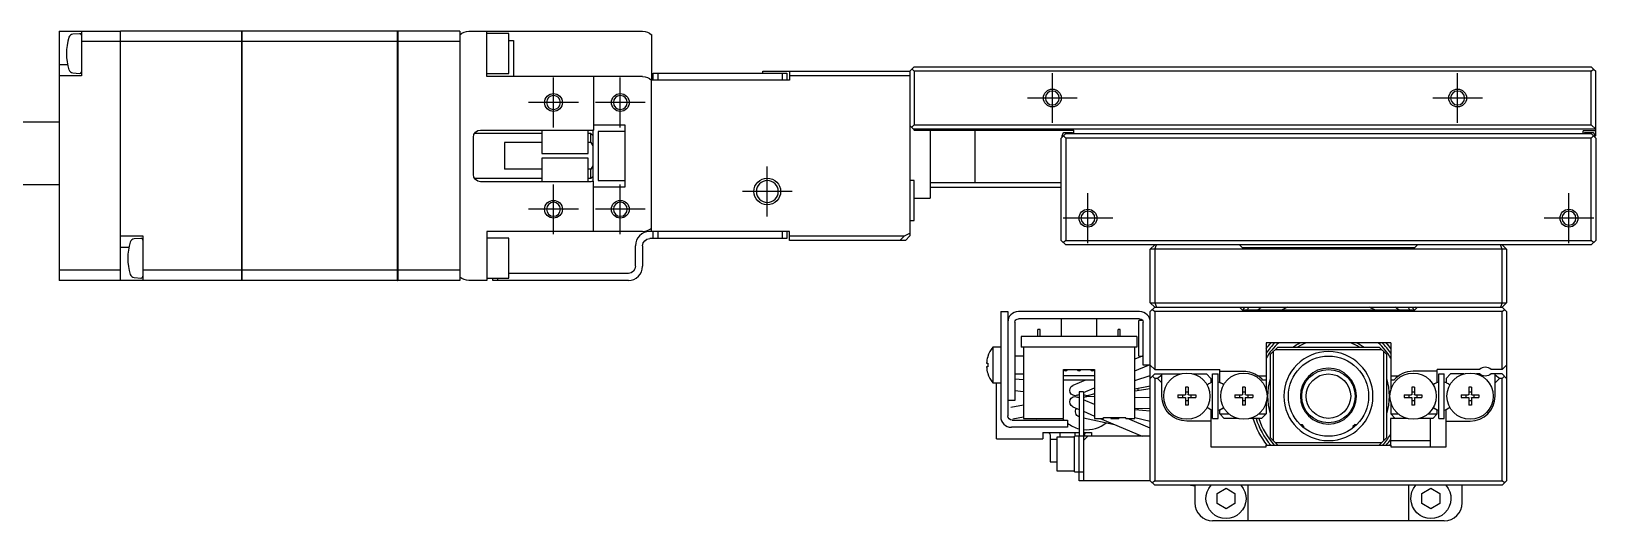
# Model space of a CAD drawing. Extents: x 0 to 695, y -8 to 427.
# Drawn here: x 137.6 to 313.3, y 372 to 427 of the extents above; entities that cross this region are included whole.
import ezdxf

# ---------------------------------------------------------------- set-up
doc = ezdxf.new("R2010")
doc.units = 0
doc.header["$LTSCALE"] = 0.5
doc.linetypes.add('CENTER', pattern=[50.8, 31.75, -6.35, 6.35, -6.35])
for name, color, linetype in [('MSM_CENTER', 1, 'CENTER'), ('MSM_CONTINUOUS', 7, 'CONTINUOUS'), ('MSM_NARROW', 5, 'CONTINUOUS')]:
    doc.layers.add(name, color=color, linetype=linetype)

msp = doc.modelspace()

# ---------------------------------------------------------------- linework, layer by layer
at = {"layer": 'MSM_CENTER'}
for p, q in [((196.27, 416.21), (196.27, 421.81)), ((203.77, 416.21), (203.77, 421.81)), ((252.27, 416.71), (252.27, 422.31)), ((297.77, 416.71), (297.77, 422.31)), ((199.07, 419.01), (193.47, 419.01)), ((206.57, 419.01), (200.97, 419.01)), ((255.07, 419.51), (249.47, 419.51)), ((300.57, 419.51), (294.97, 419.51)), ((220.27, 406.21), (220.27, 411.81)), ((196.27, 404.21), (196.27, 409.81)), ((203.77, 404.21), (203.77, 409.81)), ((223.07, 409.01), (217.47, 409.01)), ((256.27, 403.21), (256.27, 408.81)), ((310.27, 403.21), (310.27, 408.81)), ((199.07, 407.01), (193.47, 407.01)), ((206.57, 407.01), (200.97, 407.01)), ((259.07, 406.01), (253.47, 406.01)), ((313.07, 406.01), (307.47, 406.01))]:
    msp.add_line(p, q, dxfattribs=at)
at = {"layer": 'MSM_CONTINUOUS'}
for p, q in [((140.77, 427.01), (140.77, 399.01)), ((140.77, 427.01), (147.66, 427.01)), ((143.27, 427.01), (143.27, 422.01)), ((147.66, 399.01), (147.66, 427.01)), ((147.67, 427), (147.66, 427)), ((161.27, 427.01), (147.67, 427.01)), ((147.67, 399.01), (147.67, 427.01)), ((161.27, 399.01), (161.27, 427.01)), ((161.27, 427), (161.28, 427)), ((161.28, 427.01), (161.28, 399.01)), ((178.77, 427.01), (161.28, 427.01)), ((178.77, 399.01), (178.77, 427.01)), ((178.77, 427), (178.78, 427)), ((178.78, 427.01), (178.78, 399.01)), ((185.77, 427.01), (178.78, 427.01)), ((185.77, 427.01), (185.77, 399.01)), ((186.77, 427.01), (206.27, 427.01)), ((188.77, 421.91), (188.77, 427.01)), ((143.07, 426.74), (142.3, 426.68)), ((147.66, 425.86), (143.27, 425.86)), ((147.67, 425.85), (147.66, 425.85)), ((161.27, 425.86), (147.67, 425.86)), ((161.27, 425.85), (161.28, 425.85)), ((178.77, 425.86), (161.28, 425.86)), ((178.77, 425.85), (178.78, 425.85)), ((185.77, 425.86), (178.78, 425.86)), ((191.27, 426.76), (188.77, 426.76)), ((191.27, 422.26), (191.27, 426.76)), ((191.27, 425.96), (191.77, 425.96)), ((191.77, 425.96), (191.77, 421.91)), ((207.27, 426.63), (207.27, 421.53)), ((140.77, 423.26), (141.71, 423.26)), ((143.27, 422.01), (140.77, 422.01)), ((142.3, 422.35), (143.07, 422.28)), ((188.77, 422.26), (191.27, 422.26)), ((206.27, 421.91), (188.77, 421.91)), ((200.77, 421.91), (200.77, 415.88)), ((207.47, 421.51), (207.47, 422.31)), ((207.47, 422.31), (222.47, 422.31)), ((207.97, 422.31), (207.97, 421.51)), ((219.77, 422.31), (219.77, 422.51)), ((219.77, 422.51), (236.27, 422.51)), ((221.97, 421.51), (221.97, 422.31)), ((222.47, 422.31), (222.47, 421.51)), ((222.77, 422.51), (222.77, 421.51)), ((236.27, 422.01), (222.77, 422.01)), ((236.27, 422.51), (236.77, 423.01)), ((236.27, 422.51), (236.27, 404.01)), ((236.52, 422.76), (236.77, 422.51)), ((236.77, 423.01), (312.77, 423.01)), ((236.77, 422.51), (236.77, 416.51)), ((312.77, 422.51), (236.77, 422.51)), ((313.02, 422.76), (312.77, 423.01)), ((312.77, 422.51), (313.02, 422.76)), ((312.77, 416.51), (312.77, 422.51)), ((313.02, 422.76), (313.27, 422.51)), ((313.27, 415.31), (313.27, 422.51)), ((207.27, 404.51), (207.27, 421.51)), ((222.77, 421.51), (207.27, 421.51)), ((140.77, 416.78), (115.37, 416.78)), ((200.77, 416.51), (204.27, 416.51)), ((204.27, 416.51), (204.27, 409.51)), ((236.67, 416.01), (236.27, 416.41)), ((236.77, 416.51), (236.47, 416.21)), ((236.77, 416.51), (312.77, 416.51)), ((313.27, 416.01), (312.77, 416.51)), ((187.27, 410.91), (187.27, 415.11)), ((194.97, 415.51), (187.38, 415.51)), ((188.07, 415.91), (200.47, 415.91)), ((190.77, 414.51), (190.77, 411.51)), ((194.97, 414.51), (190.77, 414.51)), ((194.97, 415.91), (194.97, 413.26)), ((200.17, 413.26), (200.17, 415.91)), ((200.47, 415.51), (200.17, 415.51)), ((200.47, 414.51), (200.17, 414.51)), ((200.47, 414.51), (200.47, 415.51)), ((200.67, 415.31), (200.47, 415.51)), ((200.47, 414.51), (200.67, 414.15)), ((200.67, 415.89), (200.67, 410.14)), ((200.68, 415.88), (200.77, 415.86)), ((200.77, 415.88), (200.68, 415.88)), ((201.27, 415.76), (201.27, 410.26)), ((204.27, 415.76), (201.27, 415.76)), ((313.27, 416.01), (236.67, 416.01)), ((236.67, 416.01), (236.77, 415.91)), ((236.77, 415.91), (254.67, 415.91)), ((238.57, 415.91), (238.57, 408.26)), ((243.57, 415.91), (243.57, 410.01)), ((253.27, 415.01), (253.77, 415.51)), ((253.27, 403.51), (253.27, 415.01)), ((253.37, 415.11), (253.37, 415.31)), ((253.52, 415.26), (253.77, 415.01)), ((254.37, 415.61), (253.67, 415.61)), ((253.77, 415.51), (312.77, 415.51)), ((253.77, 415.01), (253.77, 403.51)), ((312.77, 415.01), (253.77, 415.01)), ((254.67, 415.51), (254.67, 415.91)), ((313.27, 415.81), (311.87, 415.81)), ((311.87, 415.51), (311.87, 415.81)), ((312.87, 415.61), (312.17, 415.61)), ((312.77, 415.51), (313.27, 415.01)), ((312.77, 415.01), (313.02, 415.26)), ((312.77, 403.51), (312.77, 415.01)), ((313.27, 415.31), (313.17, 415.21)), ((313.17, 415.31), (313.17, 415.11)), ((313.27, 415.01), (313.27, 403.51)), ((194.97, 413.26), (200.17, 413.26)), ((194.97, 412.76), (194.97, 410.11)), ((200.17, 412.76), (194.97, 412.76)), ((200.17, 410.11), (200.17, 412.76)), ((194.97, 411.51), (190.77, 411.51)), ((200.47, 411.51), (200.17, 411.51)), ((200.67, 411.88), (200.47, 411.51)), ((200.47, 410.51), (200.47, 411.51)), ((115.37, 409.78), (140.77, 409.78)), ((187.38, 410.51), (194.97, 410.51)), ((200.47, 410.11), (188.07, 410.11)), ((200.17, 410.51), (200.47, 410.51)), ((200.47, 410.51), (200.67, 410.71)), ((200.76, 410.16), (200.68, 410.14)), ((200.77, 410.14), (200.68, 410.14)), ((200.77, 404.51), (200.77, 410.14)), ((204.27, 409.51), (200.77, 409.51)), ((201.27, 410.26), (204.27, 410.26)), ((236.77, 410.26), (236.27, 410.26)), ((236.77, 405.76), (236.77, 410.26)), ((238.57, 410.01), (253.27, 410.01)), ((238.57, 409.51), (253.27, 409.51)), ((236.77, 408.26), (238.57, 408.26)), ((236.27, 405.76), (236.77, 405.76)), ((147.67, 404.01), (150.17, 404.01)), ((150.17, 404.01), (150.17, 399.01)), ((206.27, 404.51), (188.77, 404.51)), ((188.77, 404.51), (188.77, 399.01)), ((222.77, 404.51), (207.07, 404.51)), ((207.47, 403.71), (207.47, 404.51)), ((207.97, 404.51), (207.97, 403.71)), ((221.97, 403.71), (221.97, 404.51)), ((222.47, 404.51), (222.47, 403.71)), ((222.77, 403.51), (222.77, 404.51)), ((222.77, 404.01), (235.66, 404.01)), ((235.16, 403.51), (235.66, 404.01)), ((235.66, 404.01), (236.27, 404.32)), ((236.27, 404.01), (235.77, 403.51)), ((147.67, 402.76), (148.6, 402.76)), ((149.96, 403.74), (149.19, 403.68)), ((191.27, 403.76), (188.77, 403.76)), ((191.27, 399.26), (191.27, 403.76)), ((205.47, 400.61), (205.47, 402.91)), ((206.27, 402.91), (206.27, 400.61)), ((222.47, 403.71), (207.07, 403.71)), ((235.77, 403.51), (222.77, 403.51)), ((253.77, 403.01), (253.27, 403.51)), ((253.77, 403.51), (253.52, 403.26)), ((253.77, 403.51), (312.77, 403.51)), ((312.77, 403.01), (253.77, 403.01)), ((263.27, 402.51), (263.77, 403.01)), ((303.27, 402.51), (263.27, 402.51)), ((263.27, 396.51), (263.27, 402.51)), ((263.77, 402.51), (263.98, 403.01)), ((263.77, 402.51), (263.77, 396.51)), ((273.57, 402.71), (273.27, 403.01)), ((273.57, 402.71), (292.97, 402.71)), ((293.27, 403.01), (292.97, 402.71)), ((302.77, 402.51), (302.57, 403.01)), ((303.27, 402.51), (302.77, 403.01)), ((302.77, 396.51), (302.77, 402.51)), ((303.27, 402.51), (303.27, 396.51)), ((313.02, 403.26), (312.77, 403.51)), ((312.77, 403.01), (313.27, 403.51)), ((147.66, 400.17), (140.77, 400.17)), ((147.66, 399.01), (140.77, 399.01)), ((147.67, 400.18), (147.66, 400.18)), ((147.67, 399.02), (147.66, 399.02)), ((161.27, 399.01), (147.67, 399.01)), ((149.19, 399.35), (149.96, 399.28)), ((161.27, 400.17), (150.17, 400.17)), ((161.27, 400.18), (161.28, 400.18)), ((161.27, 399.02), (161.28, 399.02)), ((178.77, 400.17), (161.28, 400.17)), ((178.77, 399.01), (161.28, 399.01)), ((178.77, 400.18), (178.78, 400.18)), ((178.77, 399.02), (178.78, 399.02)), ((185.77, 400.17), (178.78, 400.17)), ((185.77, 399.01), (178.78, 399.01)), ((188.77, 399.01), (186.77, 399.01)), ((188.77, 399.26), (191.27, 399.26)), ((189.47, 399.01), (189.47, 399.26)), ((204.67, 399.01), (189.47, 399.01)), ((189.97, 399.26), (189.97, 399.01)), ((204.67, 399.81), (191.27, 399.81)), ((246.47, 395.51), (247.27, 395.51)), ((246.47, 395.51), (246.47, 383.71)), ((247.27, 395.51), (247.27, 383.81)), ((262.07, 395.51), (248.47, 395.51)), ((263.77, 396.01), (263.27, 396.51)), ((263.27, 396.51), (303.27, 396.51)), ((263.27, 395.51), (263.77, 396.01)), ((263.27, 376.51), (263.27, 395.51)), ((263.52, 395.76), (263.77, 395.51)), ((263.77, 396.51), (263.98, 396.01)), ((263.77, 396.01), (302.77, 396.01)), ((263.77, 395.51), (263.77, 389.01)), ((302.77, 395.51), (263.77, 395.51)), ((273.27, 396.01), (273.57, 395.71)), ((273.57, 395.71), (292.97, 395.71)), ((292.97, 395.71), (293.27, 396.01)), ((302.77, 396.51), (302.57, 396.01)), ((303.27, 396.51), (302.77, 396.01)), ((302.77, 396.01), (303.27, 395.51)), ((302.77, 395.51), (303.02, 395.76)), ((302.77, 389.01), (302.77, 395.51)), ((303.27, 395.51), (303.27, 376.51)), ((248.07, 394.31), (248.07, 385.51)), ((262.07, 394.71), (248.47, 394.71)), ((250.65, 392.71), (250.65, 393.51)), ((250.9, 393.51), (250.65, 393.51)), ((250.9, 392.71), (250.9, 393.51)), ((253.27, 394.71), (253.27, 392.71)), ((257.27, 392.71), (257.27, 394.71)), ((259.65, 392.71), (259.65, 393.51)), ((259.9, 393.51), (259.65, 393.51)), ((259.9, 392.71), (259.9, 393.51)), ((261.97, 390.51), (261.97, 394.51)), ((262.42, 394.51), (261.97, 394.51)), ((262.47, 389.51), (262.47, 394.31)), ((248.77, 392.71), (248.77, 391.51)), ((261.77, 392.71), (248.77, 392.71)), ((261.77, 392.71), (261.77, 391.51)), ((290.27, 392.01), (276.27, 392.01)), ((276.27, 392.01), (276.27, 386.73)), ((290.27, 392.01), (290.27, 386.73)), ((245.02, 390.46), (245.02, 390.44)), ((245.58, 391.51), (245.58, 387.51)), ((246.47, 391.51), (245.58, 391.51)), ((249.02, 390.51), (248.07, 390.51)), ((261.77, 391.51), (248.77, 391.51)), ((249.02, 391.51), (249.02, 383.51)), ((261.52, 383.51), (261.52, 391.51)), ((262.35, 390.51), (261.52, 390.16)), ((261.97, 390.51), (262.47, 390.51)), ((276.77, 390.71), (277.57, 391.51)), ((276.77, 381.31), (276.77, 390.71)), ((277.07, 391.01), (277.07, 381.01)), ((289.27, 391.21), (277.27, 391.21)), ((277.57, 391.51), (288.97, 391.51)), ((288.97, 391.51), (289.77, 390.71)), ((289.47, 381.01), (289.47, 391.01)), ((289.77, 390.71), (289.77, 381.31)), ((244.89, 389.71), (245.02, 389.71)), ((245.02, 389.31), (244.89, 389.31)), ((245.02, 389.71), (245.02, 389.31)), ((245.02, 388.58), (245.02, 388.56)), ((248.07, 388.51), (249.02, 388.51)), ((253.52, 389.01), (257.02, 389.01)), ((253.52, 383.51), (253.52, 389.01)), ((257.02, 388.31), (253.52, 388.31)), ((257.02, 389.01), (257.02, 383.51)), ((261.52, 388.86), (263.07, 389.51)), ((261.52, 387.76), (263.27, 388.33)), ((263.27, 389.51), (262.47, 389.51)), ((263.77, 389.01), (263.27, 389.51)), ((263.27, 388.01), (263.77, 388.51)), ((263.52, 388.26), (263.77, 388.01)), ((263.77, 389.01), (271.07, 389.01)), ((263.77, 388.51), (266.66, 388.51)), ((264.57, 388.37), (264.07, 388.01)), ((264.57, 386.01), (264.57, 388.51)), ((268.09, 388.51), (269.57, 388.51)), ((270.07, 388.01), (269.57, 388.51)), ((270.27, 383.51), (270.27, 388.51)), ((270.27, 388.51), (270.87, 388.51)), ((270.87, 383.51), (270.87, 388.51)), ((271.07, 387.56), (271.07, 389.01)), ((271.07, 388.81), (273.77, 388.81)), ((275.37, 388.31), (276.27, 388.31)), ((282.21, 388.98), (282.21, 388.98)), ((290.27, 388.31), (291.18, 388.31)), ((295.47, 388.81), (292.77, 388.81)), ((300.21, 389.01), (295.47, 389.01)), ((295.47, 387.56), (295.47, 389.01)), ((295.67, 383.51), (295.67, 388.51)), ((295.67, 388.51), (296.27, 388.51)), ((296.27, 383.51), (296.27, 388.51)), ((296.97, 388.51), (296.47, 388.01)), ((298.46, 388.51), (296.97, 388.51)), ((300.21, 388.51), (299.89, 388.51)), ((302.77, 389.01), (301.53, 389.01)), ((302.77, 388.51), (301.53, 388.51)), ((301.97, 386.01), (301.97, 388.51)), ((302.47, 388.01), (301.97, 388.37)), ((303.27, 389.51), (302.77, 389.01)), ((302.77, 388.51), (303.27, 388.01)), ((302.77, 388.01), (303.02, 388.26)), ((245.58, 387.51), (246.47, 387.51)), ((246.02, 381.2), (246.02, 387.51)), ((249.02, 387.84), (248.07, 387.93)), ((248.07, 386.63), (249.02, 386.54)), ((257.02, 387.81), (253.52, 387.81)), ((256, 387.81), (254.59, 387.21)), ((255.77, 386.51), (255.27, 386.51)), ((255.27, 386.51), (255.27, 381.51)), ((255.77, 386.41), (257.02, 386.94)), ((255.77, 386.51), (255.77, 376.51)), ((261.52, 386.84), (263.27, 387.17)), ((263.27, 386.82), (261.52, 386.56)), ((261.87, 386.9), (261.87, 386.61)), ((263.77, 388.01), (263.77, 376.51)), ((264.07, 388.01), (263.77, 388.01)), ((264.07, 388.01), (264.57, 387.51)), ((267.52, 387.01), (267.23, 387.01)), ((267.23, 387.01), (267.23, 386.22)), ((267.23, 386.48), (267.52, 386.48)), ((267.52, 387.01), (267.52, 386.22)), ((270.07, 387.53), (269.98, 387.48)), ((270.07, 388.01), (270.07, 387.53)), ((271.21, 387.48), (271.07, 387.56)), ((273.92, 387.01), (273.63, 387.01)), ((273.63, 387.01), (273.63, 386.22)), ((273.63, 386.48), (273.92, 386.48)), ((273.92, 387.01), (273.92, 386.22)), ((276.27, 387.81), (275.92, 387.81)), ((280.41, 387.32), (280.47, 387.39)), ((280.47, 387.45), (280.47, 387.39)), ((290.63, 387.81), (290.27, 387.81)), ((292.92, 387.01), (292.63, 387.01)), ((292.63, 387.01), (292.63, 386.22)), ((292.63, 386.48), (292.92, 386.48)), ((292.92, 387.01), (292.92, 386.22)), ((295.47, 387.56), (295.33, 387.48)), ((296.47, 388.01), (296.47, 387.53)), ((296.56, 387.48), (296.47, 387.53)), ((299.32, 387.01), (299.03, 387.01)), ((299.03, 387.01), (299.03, 386.22)), ((299.03, 386.48), (299.32, 386.48)), ((299.32, 387.01), (299.32, 386.22)), ((301.97, 387.51), (302.47, 388.01)), ((302.77, 388.01), (302.47, 388.01)), ((302.77, 376.51), (302.77, 388.01)), ((248.07, 385.51), (247.27, 385.51)), ((249.02, 385), (247.61, 384.75)), ((254.59, 384.81), (255.27, 384.52)), ((255.06, 386.11), (255.27, 386.2)), ((255.27, 385.82), (255.06, 385.91)), ((257.02, 385.08), (255.77, 385.61)), ((257.02, 385.94), (256.14, 385.96)), ((256.31, 386.09), (257.02, 386.32)), ((263.27, 385.81), (261.52, 385.85)), ((261.52, 384.65), (263.27, 384.61)), ((261.87, 384.64), (261.87, 384.44)), ((266.37, 386.16), (267.17, 386.16)), ((266.37, 386.16), (266.37, 385.87)), ((266.37, 385.87), (267.17, 385.87)), ((266.9, 386.16), (266.9, 385.87)), ((267.23, 385.81), (267.23, 385.01)), ((267.23, 385.54), (267.52, 385.54)), ((267.52, 385.01), (267.23, 385.01)), ((267.52, 385.81), (267.52, 385.01)), ((267.58, 386.16), (268.37, 386.16)), ((267.58, 385.87), (268.37, 385.87)), ((267.84, 385.87), (267.84, 386.16)), ((268.37, 386.16), (268.37, 385.87)), ((269.75, 384.68), (270.07, 384.5)), ((271.07, 384.47), (271.45, 384.68)), ((272.77, 386.16), (273.57, 386.16)), ((272.77, 386.16), (272.77, 385.87)), ((272.77, 385.87), (273.57, 385.87)), ((273.3, 386.16), (273.3, 385.87)), ((273.63, 385.81), (273.63, 385.01)), ((273.63, 385.54), (273.92, 385.54)), ((273.92, 385.01), (273.63, 385.01)), ((273.92, 385.81), (273.92, 385.01)), ((273.98, 386.16), (274.77, 386.16)), ((273.98, 385.87), (274.77, 385.87)), ((274.24, 385.87), (274.24, 386.16)), ((274.77, 386.16), (274.77, 385.87)), ((276.27, 385.3), (276.27, 384.01)), ((280.47, 384.64), (280.41, 384.7)), ((280.47, 384.64), (280.47, 384.57)), ((290.27, 385.3), (290.27, 384.01)), ((291.77, 386.16), (292.57, 386.16)), ((291.77, 386.16), (291.77, 385.87)), ((291.77, 385.87), (292.57, 385.87)), ((292.3, 386.16), (292.3, 385.87)), ((292.63, 385.81), (292.63, 385.01)), ((292.63, 385.54), (292.92, 385.54)), ((292.92, 385.01), (292.63, 385.01)), ((292.92, 385.81), (292.92, 385.01)), ((292.98, 386.16), (293.77, 386.16)), ((292.98, 385.87), (293.77, 385.87)), ((293.24, 385.87), (293.24, 386.16)), ((293.77, 386.16), (293.77, 385.87)), ((295.1, 384.68), (295.47, 384.47)), ((296.47, 384.5), (296.8, 384.68)), ((298.17, 386.16), (298.97, 386.16)), ((298.17, 386.16), (298.17, 385.87)), ((298.17, 385.87), (298.97, 385.87)), ((298.7, 386.16), (298.7, 385.87)), ((299.03, 385.81), (299.03, 385.01)), ((299.03, 385.54), (299.32, 385.54)), ((299.32, 385.01), (299.03, 385.01)), ((299.32, 385.81), (299.32, 385.01)), ((299.38, 386.16), (300.17, 386.16)), ((299.38, 385.87), (300.17, 385.87)), ((299.64, 385.87), (299.64, 386.16)), ((300.17, 386.16), (300.17, 385.87)), ((247.77, 383.31), (253.97, 383.31)), ((247.84, 383.47), (249.02, 383.68)), ((249.02, 383.51), (253.52, 383.51)), ((250.44, 383.46), (252.12, 383.51)), ((253.97, 383.31), (253.97, 382.51)), ((255.77, 384.31), (257.02, 383.78)), ((255.77, 383.59), (259.25, 382.83)), ((257.02, 383.51), (258.02, 383.51)), ((257.64, 383.51), (262.35, 381.51)), ((258.02, 383.51), (258.02, 383.61)), ((258.02, 383.61), (260.52, 383.61)), ((258.82, 383.61), (258.82, 383.51)), ((258.82, 383.51), (259.72, 383.51)), ((259.2, 383.61), (259.2, 383.51)), ((259.35, 383.61), (259.35, 383.51)), ((259.72, 383.61), (259.72, 383.51)), ((260.52, 383.51), (260.52, 383.61)), ((260.52, 383.51), (261.52, 383.51)), ((263.27, 382.42), (260.71, 383.51)), ((263.27, 384.32), (261.52, 384.47)), ((263.27, 383.18), (261.52, 383.56)), ((270.07, 383.21), (267.37, 383.21)), ((270.07, 384.5), (270.07, 380.31)), ((270.27, 383.51), (270.87, 383.51)), ((271.07, 384.01), (271.07, 384.47)), ((271.57, 383.51), (271.07, 384.01)), ((271.07, 384.01), (272.11, 384.01)), ((273.06, 383.51), (271.57, 383.51)), ((275.77, 383.51), (274.49, 383.51)), ((275.43, 384.01), (276.27, 384.01)), ((276.27, 384.01), (275.77, 383.51)), ((282.21, 383.05), (282.21, 383.05)), ((292.06, 383.51), (290.22, 383.51)), ((290.22, 383.51), (290.22, 380.51)), ((290.27, 384.01), (291.11, 384.01)), ((290.77, 383.51), (290.27, 384.01)), ((294.97, 383.51), (293.49, 383.51)), ((294.43, 384.01), (295.47, 384.01)), ((294.72, 380.31), (294.72, 383.51)), ((295.47, 384.01), (294.97, 383.51)), ((295.47, 384.01), (295.47, 384.47)), ((295.67, 383.51), (296.27, 383.51)), ((296.47, 380.31), (296.47, 384.5)), ((296.47, 383.21), (299.17, 383.21)), ((246.02, 381.2), (251.22, 381.2)), ((253.97, 382.51), (247.67, 382.51)), ((251.22, 381.91), (255.27, 381.91)), ((251.22, 381.91), (251.22, 381.2)), ((252.02, 381.66), (252.02, 378.63)), ((252.02, 381.16), (252.77, 381.16)), ((252.77, 381.41), (252.77, 377.61)), ((254.77, 381.41), (252.77, 381.41)), ((253.13, 381.91), (253.13, 381.41)), ((254.77, 377.51), (254.77, 381.51)), ((254.77, 377.51), (254.77, 381.51)), ((263.27, 381.51), (254.77, 381.51)), ((254.78, 381.91), (254.78, 381.51)), ((255.27, 377.51), (255.27, 381.51)), ((255.77, 381.91), (256.68, 381.91)), ((255.77, 381.01), (256.27, 381.51)), ((255.88, 381.66), (255.88, 381.51)), ((256.68, 381.91), (256.68, 381.51)), ((261.87, 381.71), (261.87, 381.51)), ((277.57, 380.51), (276.77, 381.31)), ((280.11, 382.81), (280.3, 382.81)), ((280.52, 382.59), (280.3, 382.81)), ((280.52, 382.59), (280.35, 382.59)), ((280.52, 382.45), (280.52, 382.59)), ((280.52, 382.45), (280.52, 382.45)), ((286.25, 382.81), (286.02, 382.59)), ((286.19, 382.59), (286.02, 382.59)), ((286.02, 382.59), (286.02, 382.45)), ((286.25, 382.81), (286.44, 382.81)), ((289.77, 381.31), (288.97, 380.51)), ((270.07, 380.31), (276.27, 380.31)), ((276.27, 380.31), (276.27, 380.51)), ((276.27, 380.51), (290.27, 380.51)), ((277.27, 380.81), (289.27, 380.81)), ((290.22, 381.01), (294.72, 381.01)), ((290.27, 380.51), (290.27, 380.31)), ((290.27, 380.31), (296.47, 380.31)), ((252.02, 378.63), (252.77, 378.63)), ((252.77, 377.61), (254.77, 377.61)), ((254.77, 377.51), (255.77, 377.51)), ((255.27, 376.51), (255.27, 377.51)), ((263.27, 376.51), (255.27, 376.51)), ((263.77, 376.01), (263.27, 376.51)), ((263.77, 376.51), (263.52, 376.26)), ((263.77, 376.51), (302.77, 376.51)), ((302.77, 376.01), (263.77, 376.01)), ((268.27, 375.89), (267.57, 376.01)), ((268.27, 376.01), (268.27, 374.01)), ((274.27, 372.01), (274.27, 376.01)), ((292.27, 376.01), (292.27, 372.01)), ((298.27, 374.01), (298.27, 376.01)), ((303.02, 376.26), (302.77, 376.51)), ((303.02, 376.26), (302.77, 376.01)), ((303.27, 376.51), (303.02, 376.26)), ((270.77, 375.09), (271.77, 375.67)), ((270.77, 373.93), (270.77, 375.09)), ((271.77, 375.67), (272.77, 375.09)), ((272.77, 375.09), (272.77, 373.93)), ((293.77, 375.09), (294.77, 375.67)), ((293.77, 373.93), (293.77, 375.09)), ((294.77, 375.67), (295.77, 375.09)), ((295.77, 375.09), (295.77, 373.93)), ((271.77, 373.36), (270.77, 373.93)), ((272.77, 373.93), (271.77, 373.36)), ((294.77, 373.36), (293.77, 373.93)), ((295.77, 373.93), (294.77, 373.36)), ((274.27, 372.01), (270.27, 372.01)), ((292.27, 372.01), (274.27, 372.01)), ((296.27, 372.01), (292.27, 372.01))]:
    msp.add_line(p, q, dxfattribs=at)
at = {"layer": 'MSM_CONTINUOUS', "extrusion": (0, 0, -1)}
for centre, radius in [((-196.27, 419.01), 0.783), ((-203.77, 419.01), 0.783), ((-252.27, 419.51), 0.783), ((-297.77, 419.51), 0.783), ((-220.27, 409.01), 1.23), ((-196.27, 407.01), 0.783), ((-203.77, 407.01), 0.783), ((-256.27, 406.01), 0.783), ((-310.27, 406.01), 0.783), ((-283.27, 386.01), 5), ((-283.27, 386.01), 3.15)]:
    msp.add_circle(centre, radius, dxfattribs=at)
at = {"layer": 'MSM_CONTINUOUS'}
for centre, radius in [((283.27, 386.01), 4.5), ((267.37, 386.01), 2.6), ((273.77, 386.01), 2.6), ((283.27, 386.01), 3), ((292.77, 386.01), 2.6), ((299.17, 386.01), 2.6)]:
    msp.add_circle(centre, radius, dxfattribs=at)
at = {"layer": 'MSM_CONTINUOUS', "extrusion": (0, 0, -1)}
for centre, radius, start, end in [((-186.77, 425.51), 1.5, 48.1897, 90), ((-206.27, 425.51), 1.5, 90, 131.8103), ((-206.27, 420.41), 1.5, 90, 131.8103), ((-188.07, 415.11), 0.8, 0, 90), ((-200.47, 415.11), 0.8, 90, 105.1266), ((-188.07, 410.91), 0.8, 270, 0), ((-200.47, 410.91), 0.8, 254.8734, 270), ((-207.07, 402.91), 0.8, 0, 90), ((-204.67, 400.61), 0.8, 180, 270), ((-186.77, 400.51), 1.5, 270, 311.8103), ((-271.77, 397.51), 2.25, 221.8103, 225), ((-294.77, 397.51), 2.25, 315, 318.1897), ((-248.47, 394.31), 0.4, 0, 90), ((-262.07, 394.31), 0.4, 90, 180), ((-283.27, 386.01), 8.8, 37.3018, 42.9859), ((-283.27, 386.01), 6.8, 53.9811, 61.9275), ((-283.27, 386.01), 6.8, 118.0725, 126.0189), ((-283.27, 386.01), 8.8, 137.0141, 142.6982), ((-273.77, 386.01), 2.8, 90, 124.7719), ((-300.87, 389.26), 1, 228.5904, 311.4096), ((-254.82, 386.66), 0.6, 246.9836, 66.9836), ((-283.27, 386.01), 6.8, 342.9174, 17.0826), ((-283.27, 386.01), 6.8, 162.9174, 197.0826), ((-254.82, 385.36), 0.6, 293.0164, 113.0164), ((-256.12, 386.66), 0.6, 252.212, 305.6853), ((-256.12, 385.36), 0.6, 54.3147, 91.1935), ((-257.42, 386.66), 0.6, 311.8103, 322.4513), ((-267.37, 386.01), 2.8, 270, 0), ((-267.17, 386.22), 0.06, 180, 270), ((-267.17, 385.81), 0.06, 90, 180), ((-267.58, 386.22), 0.06, 270, 0), ((-267.58, 385.81), 0.06, 0, 90), ((-273.57, 386.22), 0.06, 180, 270), ((-273.57, 385.81), 0.06, 90, 180), ((-273.98, 386.22), 0.06, 270, 0), ((-273.98, 385.81), 0.06, 0, 90), ((-292.57, 386.22), 0.06, 180, 270), ((-292.57, 385.81), 0.06, 90, 180), ((-292.98, 386.22), 0.06, 270, 0), ((-292.98, 385.81), 0.06, 0, 90), ((-298.97, 386.22), 0.06, 180, 270), ((-298.97, 385.81), 0.06, 90, 180), ((-299.38, 386.22), 0.06, 270, 0), ((-299.38, 385.81), 0.06, 0, 90), ((-247.77, 383.81), 0.5, 270, 0), ((-255.47, 384.26), 0.6, 289.4714, 38.0277), ((-283.27, 386.01), 8.8, 321.3178, 343.4955), ((-251.77, 381.66), 0.25, 90, 180), ((-256.13, 381.66), 0.25, 0, 90), ((-283.27, 386.01), 8.8, 217.8357, 218.6822), ((-271.77, 374.51), 2.25, 138.1897, 41.8103), ((-294.77, 374.51), 2.25, 138.1897, 41.8103)]:
    msp.add_arc(centre, radius, start, end, dxfattribs=at)
at = {"layer": 'MSM_CONTINUOUS'}
for centre, radius, start, end in [((147.58, 424.51), 6, 162.3708, 197.6292), ((142.34, 426.18), 0.5, 95, 162.3708), ((143.08, 426.54), 0.2, 18.1949, 95), ((142.34, 422.85), 0.5, 197.6292, 265), ((143.08, 422.48), 0.2, 265, 341.8051), ((253.67, 415.31), 0.3, 90, 180), ((254.37, 415.31), 0.3, 41.8103, 90), ((312.17, 415.31), 0.3, 90, 138.1897), ((312.87, 415.31), 0.3, 0, 90), ((207.07, 402.91), 1.6, 90, 180), ((206.27, 406.01), 1.5, 270, 311.8103), ((154.47, 401.51), 6, 162.3708, 197.6292), ((149.23, 403.18), 0.5, 95, 162.3708), ((149.97, 403.54), 0.2, 0, 95), ((204.67, 400.61), 1.6, 270, 0), ((149.23, 399.85), 0.5, 197.6292, 265), ((149.97, 399.48), 0.2, 265, 360), ((248.47, 394.31), 1.2, 90, 180), ((262.07, 394.31), 1.2, 0, 90), ((271.77, 397.51), 2.6, 316.1869, 324.7656), ((271.77, 397.51), 2.98, 322.8698, 329.7997), ((283.27, 386.01), 12.5, 126.8699, 129.1042), ((283.27, 386.01), 11, 114.62, 118.1375), ((283.27, 386.01), 11, 61.8625, 65.38), ((283.27, 386.01), 12.5, 50.8958, 53.1301), ((294.77, 397.51), 2.98, 210.2003, 217.1302), ((294.77, 397.51), 2.6, 215.2344, 223.8131), ((283.27, 386.01), 8.5, 135.0991, 145.4397), ((283.27, 386.01), 8.2, 132.9703, 148.6119), ((283.27, 386.01), 6.5, 112.6199, 122.2042), ((283.27, 386.01), 6.5, 57.7958, 67.3801), ((283.27, 386.01), 8.2, 31.3881, 47.0297), ((283.27, 386.01), 8.5, 34.5603, 44.9009), ((248.07, 389.51), 3.19, 163.0947, 176.4096), ((248.07, 389.51), 3.2, 141.3178, 162.73), ((248.07, 389.51), 3.19, 183.5904, 196.9053), ((248.07, 389.51), 3.2, 197.27, 218.6822), ((253.77, 389.11), 0.25, 203.5782, 336.4218), ((255.27, 389.11), 0.25, 203.5782, 336.4218), ((256.77, 389.11), 0.25, 203.5782, 336.4218), ((273.77, 386.01), 2.8, 40.0052, 55.2281), ((292.77, 386.01), 2.8, 90, 139.9948), ((300.87, 388.26), 1, 48.5904, 131.4096), ((270.74, 385.9), 1.75, 115.4948, 128.4507), ((270.57, 386.01), 1.59, 100.8931, 109.8183), ((270.57, 386.01), 1.59, 53.8028, 79.1069), ((270.46, 385.9), 1.75, 52.994, 64.5052), ((296.09, 385.9), 1.75, 115.4948, 127.006), ((295.97, 386.01), 1.59, 100.8931, 126.1972), ((295.97, 386.01), 1.59, 70.1817, 79.1069), ((295.81, 385.9), 1.75, 51.5493, 64.5052), ((270.74, 386.13), 1.75, 231.5493, 235.4948), ((270.57, 386.01), 1.59, 280.8931, 306.1972), ((270.46, 386.13), 1.75, 304.5052, 307.006), ((296.09, 386.13), 1.75, 232.994, 235.4948), ((295.97, 386.01), 1.59, 233.8028, 259.1069), ((295.81, 386.13), 1.75, 304.5052, 308.4507), ((299.17, 386.01), 2.8, 270, 0), ((247.67, 383.71), 1.2, 180, 270), ((256.12, 385.74), 3.5, 219.6364, 224.0317), ((256.12, 385.74), 3.5, 232.1, 255.9447), ((256.12, 385.74), 3.5, 264.2608, 309.1138), ((270.57, 386.01), 1.59, 250.1817, 259.1069), ((283.27, 386.01), 8.5, 197.1046, 220.3202), ((283.27, 386.01), 8.2, 197.7508, 222.1236), ((295.97, 386.01), 1.59, 280.8931, 289.8183), ((283.27, 386.01), 8.2, 317.8764, 327.9474), ((283.27, 386.01), 8.5, 319.6798, 324.8499), ((270.27, 374.01), 2, 180, 270), ((296.27, 374.01), 2, 270, 0)]:
    msp.add_arc(centre, radius, start, end, dxfattribs=at)
at = {"layer": 'MSM_NARROW'}
msp.add_line((280.52, 382.45), (280.52, 382.45), dxfattribs=at)
for centre, radius in [((196.27, 419.01), 1), ((203.77, 419.01), 1), ((252.27, 419.51), 1), ((297.77, 419.51), 1), ((220.27, 409.01), 1.5), ((196.27, 407.01), 1), ((203.77, 407.01), 1), ((256.27, 406.01), 1), ((310.27, 406.01), 1), ((283.27, 386.01), 2.5)]:
    msp.add_circle(centre, radius, dxfattribs=at)

doc.saveas('drawing.dxf')
